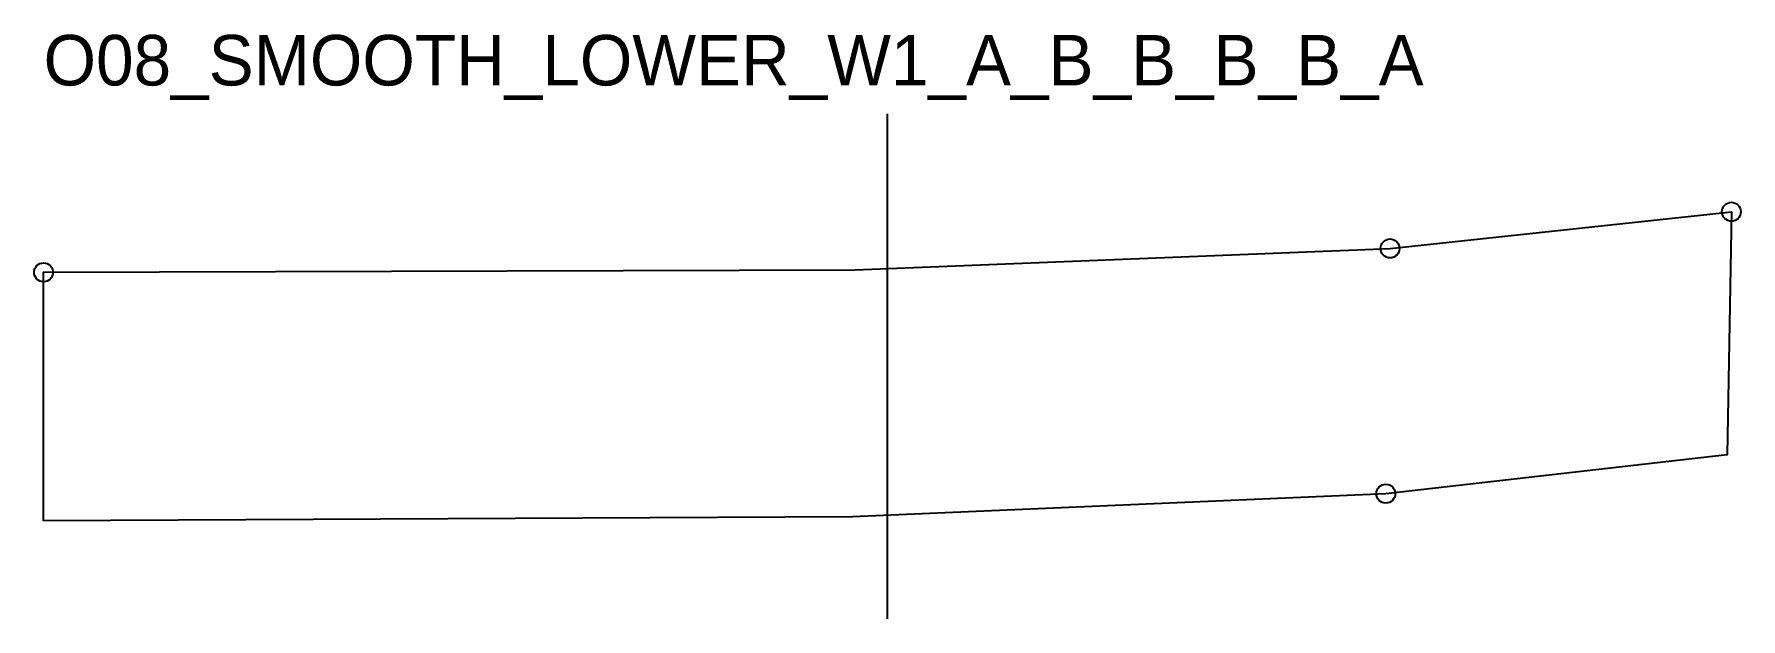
# Model space of a CAD drawing. Header units: millimetres. Extents: x -2 to 269, y -16 to 77.
import ezdxf

# ---------------------------------------------------------------- set-up
doc = ezdxf.new("R2010")
doc.units = ezdxf.units.MM
for name, color, linetype in [('CUT', 1, 'Continuous'), ('GRAIN', 3, 'Continuous'), ('ID', 7, 'Continuous'), ('NOTCH', 2, 'Continuous'), ('SEAM', 5, 'Continuous')]:
    doc.layers.add(name, color=color, linetype=linetype)

msp = doc.modelspace()

# ---------------------------------------------------------------- linework, layer by layer
at = {"layer": 'CUT'}
msp.add_lwpolyline([(0, 0), (0, 39.35), (128.69, 39.74), (213.47, 43.13), (267.59, 48.94), (266.94, 10.45), (212.8, 4.29), (128.24, 0.62), (0, 0)], close=True, dxfattribs=at)
at = {"layer": 'GRAIN'}
msp.add_line((133.8, -15.53), (133.8, 64.47), dxfattribs=at)
at = {"layer": 'NOTCH'}
for centre in [(267.59, 48.94), (213.47, 43.13), (0, 39.35), (212.8, 4.29)]:
    msp.add_circle(centre, 1.5, dxfattribs=at)
at = {"layer": 'SEAM'}
msp.add_lwpolyline([(0, 0), (0, 39.35), (128.69, 39.74), (213.47, 43.13), (267.59, 48.94), (266.94, 10.45), (212.8, 4.29), (128.24, 0.62)], close=True, dxfattribs=at)

# ---------------------------------------------------------------- texts
at = {"layer": 'ID'}
msp.add_text('O08_SMOOTH_LOWER_W1_A_B_B_B_B_A', height=8, dxfattribs=at).set_placement((0, 68.94))

doc.saveas('drawing.dxf')
